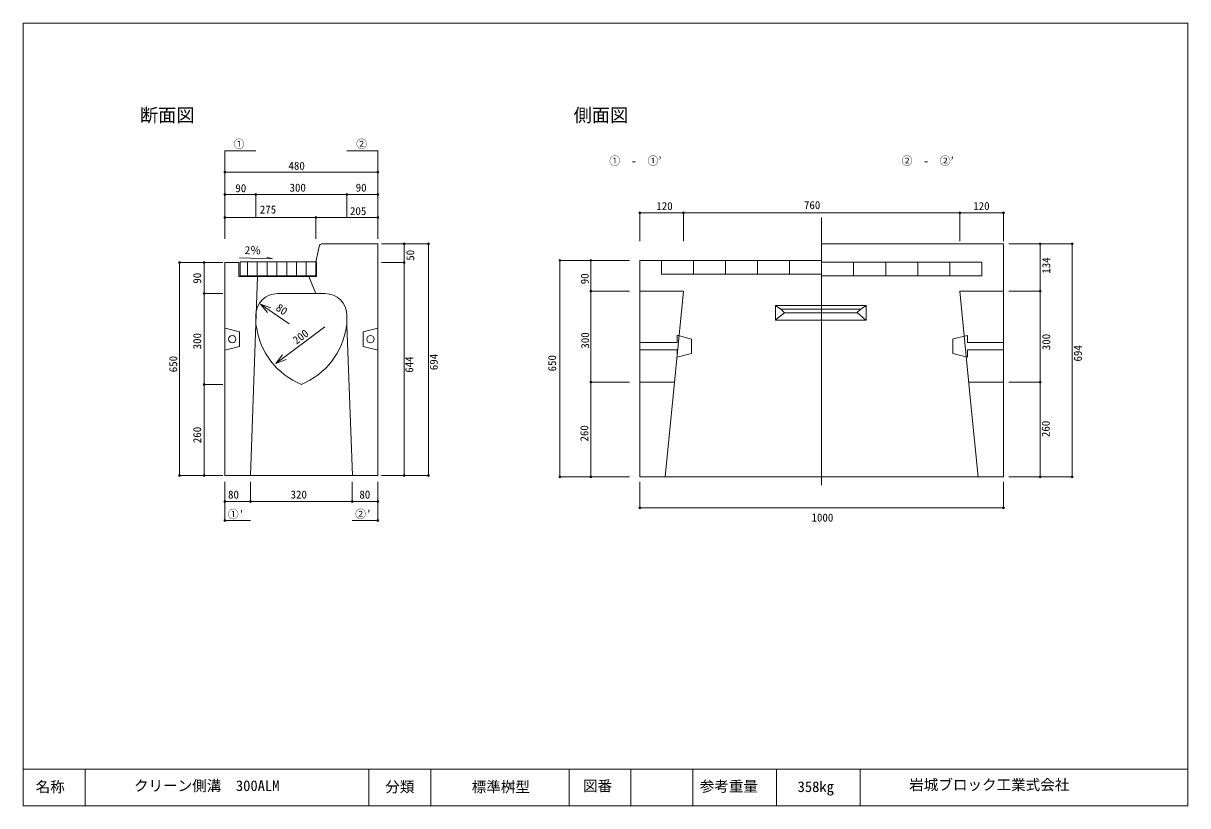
# Model space of a CAD drawing. Units: millimetres, scale not verified. Extents: x -1477 to 1723, y -771 to 1379.
import ezdxf
from ezdxf.enums import TextEntityAlignment as Align

# ---------------------------------------------------------------- set-up
doc = ezdxf.new("R2010")
doc.units = ezdxf.units.MM
doc.header["$LTSCALE"] = 10
doc.header["$PDMODE"] = 32
doc.header["$PDSIZE"] = 5
doc.layers.add('0-0_通り芯', color=7, linetype='Continuous', lineweight=18)
doc.styles.add('ＭＳ ゴシック', font='')
doc.styles.get('ＭＳ ゴシック').set_extended_font_data('MS Gothic')

msp = doc.modelspace()

# ---------------------------------------------------------------- linework, layer by layer
at = {"layer": '0-0_通り芯'}
for p, q in [((-922.4, 1029.05), (-922.4, 951.68)), ((-922.4, 1029.05), (-837.4, 1029.05)), ((-587.4, 1029.05), (-502.4, 1029.05)), ((-502.4, 1029.05), (-502.4, 951.68)), ((-922.4, 970), (-502.4, 970)), ((-922.4, 970), (-922.4, 884.49)), ((-502.4, 970), (-502.4, 884.49)), ((-922.4, 908.92), (-837.4, 908.92)), ((-922.4, 908.92), (-922.4, 829.52)), ((-837.4, 908.92), (-587.4, 908.92)), ((-837.4, 908.92), (-837.4, 845.8)), ((-587.4, 908.92), (-502.4, 908.92)), ((-587.4, 908.92), (-587.4, 845.8)), ((-502.4, 908.92), (-502.4, 829.52)), ((-922.4, 845.8), (-672.4, 845.8)), ((-922.4, 845.8), (-922.4, 786.76)), ((-672.4, 845.8), (-672.4, 786.76)), ((-672.4, 845.8), (-502.4, 845.8)), ((-502.4, 845.8), (-502.4, 786.76)), ((337.38, 858.27), (217.38, 858.27)), ((217.38, 858.27), (217.38, 780.67)), ((1097.38, 858.27), (337.38, 858.27)), ((337.38, 858.27), (337.38, 780.67)), ((717.38, 845.8), (717.38, 742)), ((1217.38, 858.27), (1097.38, 858.27)), ((1097.38, 858.27), (1097.38, 780.67)), ((1217.38, 858.27), (1217.38, 780.67)), ((-653.95, 773.49), (-502.4, 773.49)), ((-502.4, 136.49), (-502.4, 773.49)), ((-429.69, 773.49), (-492.39, 773.49)), ((-363.26, 773.49), (-469.16, 773.49)), ((-429.69, 721.49), (-429.69, 773.49)), ((-363.26, 773.49), (-363.26, 136.49)), ((717.38, 772.8), (717.38, 755.77)), ((1217.38, 772.8), (717.38, 772.8)), ((1217.38, 132.8), (1217.38, 772.8)), ((1318.26, 772.8), (1231.55, 772.8)), ((1405.82, 772.8), (1268.1, 772.8)), ((1318.26, 642.8), (1318.26, 772.8)), ((1405.82, 772.8), (1405.82, 132.8)), ((-663.75, 765.48), (-672.26, 723.59)), ((717.38, 742), (717.38, 109.62)), ((-1047.2, 721.49), (-1047.2, 136.49)), ((-1047.2, 721.49), (-960.58, 721.49)), ((-979.82, 636.49), (-979.82, 721.49)), ((-979.82, 721.49), (-927.82, 721.49)), ((-922.4, 136.49), (-922.4, 721.49)), ((-880.4, 685.49), (-880.4, 723.49)), ((-880.4, 723.49), (-752.4, 723.49)), ((-860.4, 685.49), (-860.4, 723.49)), ((-833.4, 685.49), (-833.4, 723.49)), ((-806.4, 685.49), (-806.4, 723.49)), ((-779.4, 685.49), (-779.4, 723.49)), ((-752.4, 685.49), (-752.4, 723.49)), ((-670.4, 723.49), (-752.4, 723.49)), ((-725.73, 685.49), (-725.73, 723.49)), ((-699.07, 685.49), (-699.07, 723.49)), ((-672.4, 685.49), (-672.4, 723.49)), ((-670.4, 683.49), (-670.4, 723.49)), ((-429.69, 721.49), (-492.39, 721.49)), ((-429.69, 136.49), (-429.69, 721.49)), ((-1.69, 727.8), (-1.69, 132.8)), ((-1.69, 727.8), (136.24, 727.8)), ((82.85, 642.8), (82.85, 727.8)), ((82.85, 727.8), (189.63, 727.8)), ((217.38, 727.8), (277.38, 727.8)), ((217.38, 727.8), (217.38, 132.8)), ((277.38, 727.8), (717.38, 727.8)), ((365.38, 689.8), (365.38, 727.8)), ((453.38, 689.8), (453.38, 727.8)), ((541.38, 689.8), (541.38, 727.8)), ((629.38, 689.8), (629.38, 727.8)), ((717.38, 722.8), (1157.38, 722.8)), ((805.38, 684.8), (805.38, 722.8)), ((893.38, 684.8), (893.38, 722.8)), ((981.38, 684.8), (981.38, 722.8)), ((1069.38, 684.8), (1069.38, 722.8)), ((-922.4, 690.04), (-922.4, 691.5)), ((-754.4, 683.49), (-884.4, 683.49)), ((-752.4, 685.49), (-880.4, 685.49)), ((-852.58, 136.94), (-832.52, 683.49)), ((-692.4, 683.49), (-754.4, 683.49)), ((-692.4, 685.49), (-752.4, 685.49)), ((-672.4, 685.49), (-692.4, 685.49)), ((-670.4, 683.49), (-692.4, 683.49)), ((-692.18, 683.59), (-672.4, 636.49)), ((82.85, 642.8), (82.85, 392.8)), ((82.85, 642.8), (189.63, 642.8)), ((1097.38, 642.8), (1217.38, 642.8)), ((1318.26, 642.8), (1231.55, 642.8)), ((1318.26, 392.8), (1318.26, 642.8)), ((-979.82, 386.49), (-979.82, 636.49)), ((-979.82, 636.49), (-927.82, 636.49)), ((-732.4, 636.49), (-777.4, 636.49)), ((-732.4, 636.49), (-692.4, 636.49)), ((-647.4, 636.49), (-692.4, 636.49)), ((-837.4, 576.49), (-837.4, 549.49)), ((-824.56, 607.07), (-745.62, 552.9)), ((-824.56, 607.07), (-796.27, 597.08)), ((-824.56, 607.07), (-805.06, 584.27)), ((-587.4, 576.49), (-587.4, 549.49)), ((590.37, 563.84), (590.37, 603.74)), ((590.37, 603.74), (839.77, 603.74)), ((605.3, 593.77), (824.62, 593.77)), ((615.13, 583.79), (814.29, 583.79)), ((839.52, 603.74), (824.83, 593.9)), ((-782.49, 444.58), (-647.66, 544.84)), ((-572.22, 136.94), (-587.36, 549.54)), ((-922.14, 541), (-882.3, 531.3)), ((-882.26, 491.22), (-882.26, 531.29)), ((-542.54, 491.22), (-542.54, 531.29)), ((-502.66, 541), (-542.5, 531.3)), ((319.96, 521.81), (359.9, 511.58)), ((320, 501.68), (320, 521.8)), ((1118.29, 521.55), (1078.43, 511.77)), ((1118.29, 521.55), (1118.29, 501.66)), ((-922.4, 481.25), (-882.3, 491.21)), ((-502.41, 481.25), (-542.5, 491.21)), ((217.38, 501.68), (320, 501.68)), ((217.38, 481.73), (320, 481.73)), ((320, 461.84), (320, 481.73)), ((359.9, 471.63), (359.9, 511.58)), ((1078.39, 511.76), (1078.39, 471.81)), ((1217.38, 501.66), (1118.29, 501.66)), ((1118.29, 481.71), (1118.29, 461.59)), ((1217.38, 481.71), (1118.29, 481.71)), ((-782.49, 444.58), (-763.87, 468.1)), ((-782.49, 444.58), (-754.61, 455.64)), ((320, 461.84), (359.86, 471.62)), ((1118.33, 461.58), (1078.39, 471.81)), ((-979.82, 136.49), (-979.82, 386.49)), ((-979.82, 386.49), (-927.82, 386.49)), ((82.85, 132.8), (82.85, 392.8)), ((82.85, 392.8), (189.63, 392.8)), ((217.38, 392.8), (312.87, 392.8)), ((1121.89, 392.8), (1217.38, 392.8)), ((1318.26, 392.8), (1231.55, 392.8)), ((1318.26, 132.8), (1318.26, 392.8)), ((-1047.2, 136.49), (-960.58, 136.49)), ((-979.82, 136.49), (-927.82, 136.49)), ((-502.4, 136.49), (-922.4, 136.49)), ((-429.69, 136.49), (-492.39, 136.49)), ((-363.26, 136.49), (-469.16, 136.49)), ((-1.69, 132.8), (136.24, 132.8)), ((82.85, 132.8), (189.63, 132.8)), ((217.38, 132.8), (1217.38, 132.8)), ((1318.26, 132.8), (1231.55, 132.8)), ((1405.82, 132.8), (1268.1, 132.8)), ((-922.4, 65.24), (-922.4, 119.16)), ((-852.4, 65.24), (-852.4, 119.16)), ((-572.4, 88.35), (-572.4, 119.16)), ((-502.4, 65.24), (-502.4, 119.16)), ((217.38, 47.92), (217.38, 119.11)), ((1217.38, 47.92), (1217.38, 119.11)), ((-922.4, 12.87), (-922.4, 91.43)), ((-922.4, 65.24), (-852.4, 65.24)), ((-852.4, 65.24), (-572.4, 65.24)), ((-572.4, 65.24), (-502.4, 65.24)), ((-502.4, 12.87), (-502.4, 91.43)), ((217.38, 47.92), (1217.38, 47.92)), ((-922.4, 12.87), (-852.4, 12.87)), ((-572.4, 12.87), (-502.4, 12.87)), ((1723.42, -670.81), (-1476.58, -670.81)), ((-1306.58, -770.81), (-1306.58, -670.81)), ((-526.58, -770.81), (-526.58, -670.81)), ((-356.58, -770.81), (-356.58, -670.81)), ((23.42, -770.81), (23.42, -670.81)), ((193.42, -770.81), (193.42, -670.81)), ((363.42, -770.81), (363.42, -670.81)), ((593.42, -770.81), (593.42, -670.81)), ((823.42, -770.81), (823.42, -670.81))]:
    msp.add_line(p, q, dxfattribs=at)
msp.add_lwpolyline([(-1476.58, -770.81), (-1476.58, 1379.19), (1723.42, 1379.19), (1723.42, -770.81)], close=True, dxfattribs=at)
for points in [[(-882.46, 734.99), (-791.34, 732.05), (-807.15, 736.84)], [(-884.4, 683.49), (-884.4, 721.49), (-922.4, 721.49)], [(277.38, 727.8), (277.38, 689.8), (717.38, 689.8)], [(717.38, 684.8), (1157.38, 684.8), (1157.38, 722.8)], [(217.38, 642.8), (337.38, 642.8), (287.38, 132.8)], [(1097.38, 642.8), (1127.84, 332.18), (1147.38, 132.8)], [(590.37, 563.84), (839.77, 563.84), (839.77, 603.74)], [(590.38, 603.72), (605.27, 593.79), (615.06, 583.86), (590.38, 563.87)], [(824.83, 593.9), (814.71, 584.19), (839.3, 563.84)], [(-572.4, 65.24), (-572.4, 72.95), (-572.4, 88.35)]]:
    msp.add_lwpolyline(points, dxfattribs=at)
for centre in [(-902.22, 511.13), (-522.58, 511.13)]:
    msp.add_circle(centre, 10.01, dxfattribs=at)
for centre, radius, start, end in [((-653.95, 763.49), 10, 90, 168.52447), ((-777.4, 576.49), 60, 90, 180), ((-647.4, 576.49), 60, 0, 90), ((-637.8, 572.77), 199.88, 186.83696, 248.33664), ((-787, 572.77), 199.88, 291.66335, 353.16303)]:
    msp.add_arc(centre, radius, start, end, dxfattribs=at)
for p in [(-922.4, 970), (-502.4, 970), (-922.4, 908.92), (-837.4, 908.92), (-587.4, 908.92), (-502.4, 908.92), (-922.4, 845.8), (-672.4, 845.8), (-502.4, 845.8), (217.38, 858.27), (337.38, 858.27), (1097.38, 858.27), (1217.38, 858.27), (-429.69, 773.49), (-363.26, 773.49), (1318.26, 772.8), (1405.82, 772.8), (-1047.2, 721.49), (-979.82, 721.49), (-429.69, 721.49), (-1.69, 727.8), (82.85, 727.8), (82.85, 642.8), (1318.26, 642.8), (-979.82, 636.49), (-979.82, 386.49), (82.85, 392.8), (1318.26, 392.8), (-1047.2, 136.49), (-979.82, 136.49), (-429.69, 136.49), (-363.26, 136.49), (-1.69, 132.8), (82.85, 132.8), (1318.26, 132.8), (1405.82, 132.8), (-922.4, 65.24), (-852.4, 65.24), (-572.4, 65.24), (-502.4, 65.24), (217.38, 47.92), (1217.38, 47.92), (-922.4, 12.87), (-502.4, 12.87)]:
    msp.add_point(p, dxfattribs=at)

# ---------------------------------------------------------------- texts
at = {"layer": '0-0_通り芯', "style": 'ＭＳ ゴシック'}
for s, height, p in [('断面図', 36.66, (-1156.09, 1097.47)), ('側面図', 36.66, (35.82, 1097.47)), ('①', 21.99, (-898.59, 1029.78)), ('②', 21.99, (-561.74, 1029.78)), ('480', 21.99, (-747.73, 970.11)), ('①\u3000-\u3000①’\u3000\u3000\u3000\u3000\u3000\u3000\u3000\u3000\u3000\u3000\u3000\u3000\u3000\u3000\u3000\u3000\u3000\u3000\u3000\u3000\u3000\u3000②\u3000-\u3000②’', 21.99, (133.91, 983.42)), ('90', 21.99, (-893.79, 908.54)), ('300', 21.99, (-744.87, 909.97)), ('90', 21.99, (-563.02, 909.97)), ('275', 21.99, (-826.49, 849.83)), ('205', 21.99, (-578.77, 845.54)), ('120', 21.99, (263.13, 859.37)), ('760', 21.99, (668.88, 861.96)), ('120', 21.99, (1134.07, 859.37)), ('80', 21.99, (-913.83, 66.58)), ('320', 21.99, (-742.01, 66.58)), ('80', 21.99, (-553, 66.58)), ("①'", 21.99, (-914.64, 12.44)), ("②'", 21.99, (-564.59, 12.99)), ('1000', 21.99, (689.62, 3.35)), ('名称', 29.33, (-1442.66, -742.5)), ('クリーン側溝\u3000300ALM', 29.33, (-1172.37, -739.24)), ('分類', 29.33, (-481.97, -742.5)), ('標準桝型', 29.33, (-244.24, -742.5)), ('図番', 29.33, (61.63, -739.9)), ('参考重量', 29.33, (382.33, -740.97)), ('358㎏', 29.33, (651.37, -742.05)), ('岩城ブロック工業式会社', 29.33, (958.08, -736.67))]:
    msp.add_text(s, height=height, dxfattribs=at).set_placement(p, align=Align.BOTTOM_LEFT)
for s, rotation, p in [('2％', 358.152, (-868.52, 738.51)), ('50', 90, (-395.49, 726.69)), ('134', 90, (1352.18, 691.2)), ('90', 90, (-981.13, 663.69)), ('90', 90, (83.87, 662.02)), ('80', 325.545, (-788.38, 586.99)), ('300', 90, (-981.13, 483.27)), ('200', 36.634, (-722.01, 490.57)), ('300', 90, (84.97, 485.19)), ('300', 90, (1352.18, 480.94)), ('694', 90, (1439.14, 449.79)), ('650', 90, (-1047, 420.26)), ('644', 90, (-398.35, 418.83)), ('694', 90, (-331.05, 425.99)), ('650', 90, (-5.65, 422.61)), ('260', 90, (-981.13, 225.53)), ('260', 90, (82.76, 229.9)), ('260', 90, (1350.88, 242.13))]:
    msp.add_text(s, height=21.99, rotation=rotation, dxfattribs=at).set_placement(p, align=Align.BOTTOM_LEFT)

doc.saveas('drawing.dxf')
